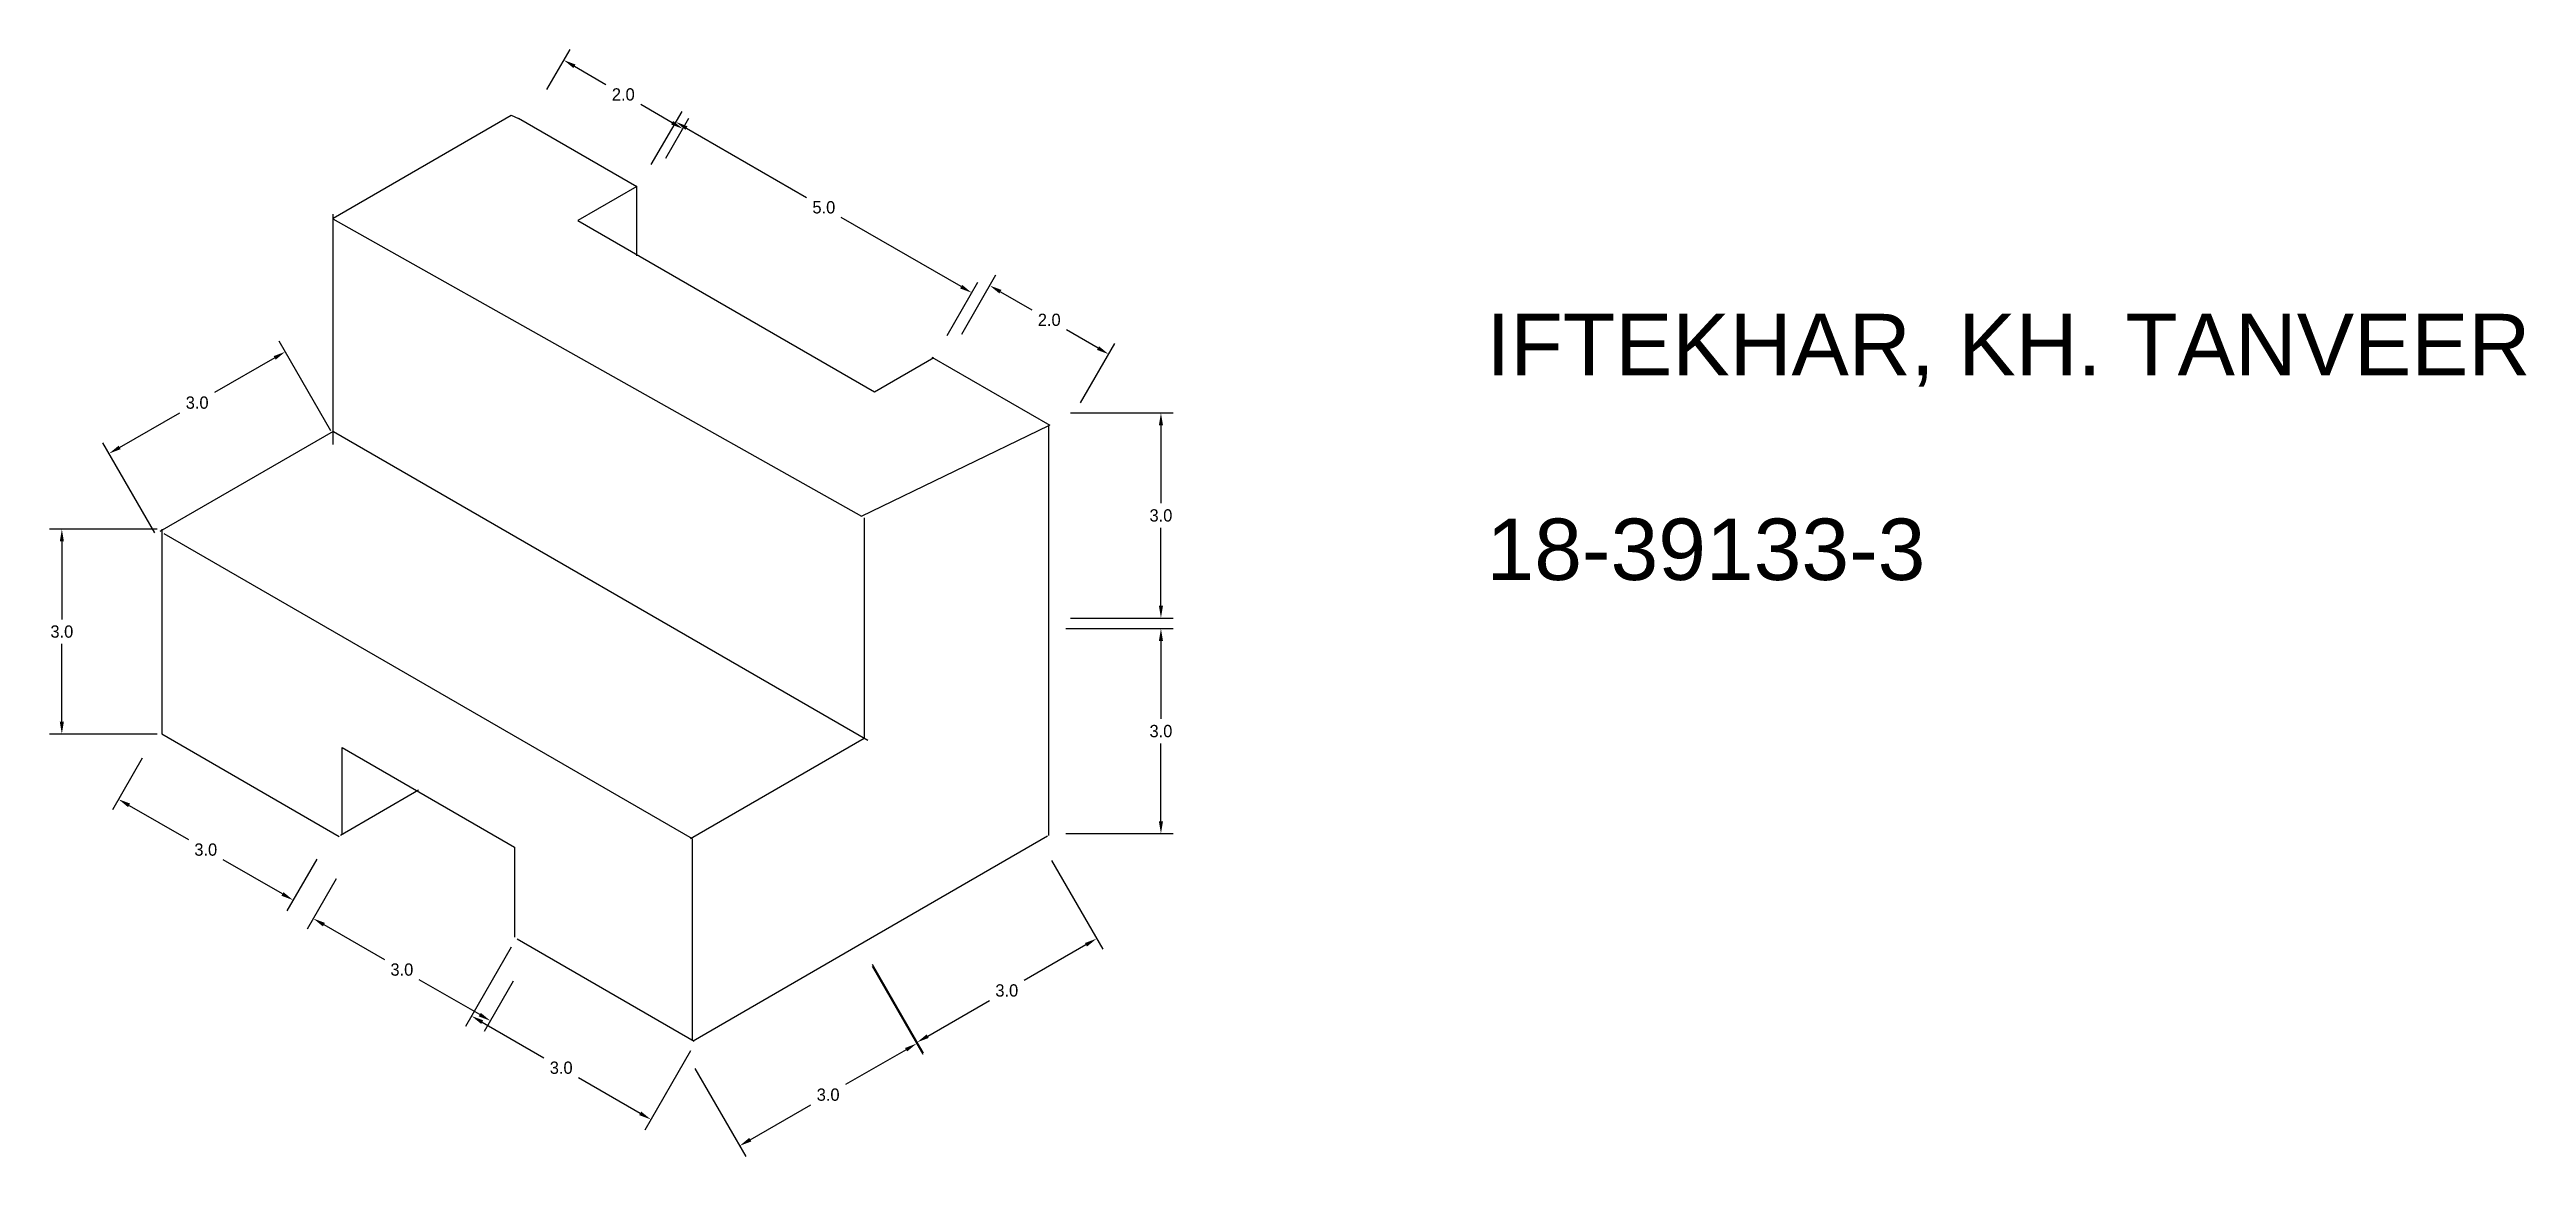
# Model space of a CAD drawing. Header units: inches. Extents: x 2.3 to 38.6, y -0.6 to 15.6.
import ezdxf

# ---------------------------------------------------------------- set-up
doc = ezdxf.new("R2010")
doc.units = ezdxf.units.IN
doc.header["$MEASUREMENT"] = 0
doc.dimstyles.get("Standard").update_dxf_attribs({"dimtxt": 0.18, "dimasz": 0.18, "dimexe": 0.18, "dimexo": 0.0625, "dimgap": 0.09, "dimtad": 0, "dimtih": 1, "dimtoh": 1, "dimdec": 1, "dimzin": 0, "dimdsep": 46, "dimtxsty": 'Standard', "dimcen": 0.09, "dimadec": 1, "dimazin": 0, "dimtfac": 1, "dimtdec": 1, "dimtofl": 0, "dimtmove": 0, "dimatfit": 3, "dimfxl": 0, "dimtolj": 1, "dimtzin": 0, "dimarcsym": 0})

# ---------------------------------------------------------------- blocks, each defined once
blk = doc.blocks.new('*D2')
at = {"color": 0, "lineweight": -2}
for p, q in [((6.385, 10.031), (5.625, 11.347)), ((5.56, 11.101), (4.679, 10.593)), ((3.288, 9.789), (4.169, 10.298)), ((3.802, 8.539), (3.042, 9.855))]:
    blk.add_line(p, q, dxfattribs=at)
at = {"color": 0}
for points in [[(5.545, 11.127), (5.575, 11.075), (5.715, 11.191)], [(3.273, 9.815), (3.303, 9.764), (3.132, 9.699)]]:
    blk.add_solid(points, dxfattribs=at)
at = {"layer": 'Defpoints', "color": 0}
for p in [(6.416, 9.977), (3.132, 9.699), (3.833, 8.485)]:
    blk.add_point(p, dxfattribs=at)
at = {"color": 0, "insert": (4.424, 10.445), "char_height": 0.18, "attachment_point": 5}
blk.add_mtext('\\A1;3.0', dxfattribs=at)
blk = doc.blocks.new('*D3')
at = {"color": 0, "lineweight": -2}
for p, q in [((3.836, 8.592), (2.261, 8.592)), ((2.441, 8.412), (2.441, 7.27)), ((2.441, 5.769), (2.441, 6.91)), ((3.836, 5.589), (2.261, 5.589))]:
    blk.add_line(p, q, dxfattribs=at)
at = {"color": 0}
for points in [[(2.411, 8.412), (2.471, 8.412), (2.441, 8.592)], [(2.411, 5.769), (2.471, 5.769), (2.441, 5.589)]]:
    blk.add_solid(points, dxfattribs=at)
at = {"layer": 'Defpoints', "color": 0}
for p in [(3.898, 8.592), (2.441, 5.589), (3.898, 5.589)]:
    blk.add_point(p, dxfattribs=at)
at = {"color": 0, "insert": (2.441, 7.09), "char_height": 0.18, "attachment_point": 5}
blk.add_mtext('\\A1;3.0', dxfattribs=at)
blk = doc.blocks.new('*D4')
at = {"color": 0, "lineweight": -2}
for p, q in [((3.618, 5.236), (3.181, 4.478)), ((3.427, 4.544), (4.295, 4.043)), ((5.674, 3.246), (4.805, 3.748)), ((6.177, 3.758), (5.74, 3.001))]:
    blk.add_line(p, q, dxfattribs=at)
at = {"color": 0}
for points in [[(3.442, 4.57), (3.412, 4.518), (3.271, 4.634)], [(5.689, 3.272), (5.659, 3.22), (5.83, 3.156)]]:
    blk.add_solid(points, dxfattribs=at)
at = {"layer": 'Defpoints', "color": 0}
for p in [(3.649, 5.29), (6.209, 3.812), (5.83, 3.156)]:
    blk.add_point(p, dxfattribs=at)
at = {"color": 0, "insert": (4.55, 3.895), "char_height": 0.18, "attachment_point": 5}
blk.add_mtext('\\A1;3.0', dxfattribs=at)
blk = doc.blocks.new('*D7')
at = {"color": 0, "lineweight": -2}
for p, q in [((6.462, 3.468), (6.036, 2.73)), ((6.282, 2.796), (7.169, 2.284)), ((8.565, 1.478), (7.679, 1.99)), ((9.057, 1.969), (8.631, 1.232))]:
    blk.add_line(p, q, dxfattribs=at)
at = {"color": 0}
for points in [[(6.297, 2.822), (6.267, 2.77), (6.126, 2.886)], [(8.58, 1.504), (8.55, 1.452), (8.721, 1.388)]]:
    blk.add_solid(points, dxfattribs=at)
at = {"layer": 'Defpoints', "color": 0}
for p in [(6.493, 3.522), (6.126, 2.886), (9.088, 2.024)]:
    blk.add_point(p, dxfattribs=at)
at = {"color": 0, "insert": (7.424, 2.137), "char_height": 0.18, "attachment_point": 5}
blk.add_mtext('\\A1;3.0', dxfattribs=at)
blk = doc.blocks.new('*D8')
at = {"color": 0, "lineweight": -2}
for p, q in [((9.026, 2.465), (8.355, 1.302)), ((8.601, 1.368), (9.504, 0.847)), ((11.654, 0.947), (10.983, -0.215)), ((10.917, 0.031), (10.014, 0.552))]:
    blk.add_line(p, q, dxfattribs=at)
at = {"color": 0}
for points in [[(8.616, 1.394), (8.586, 1.342), (8.445, 1.458)], [(10.932, 0.057), (10.902, 0.005), (11.073, -0.059)]]:
    blk.add_solid(points, dxfattribs=at)
at = {"layer": 'Defpoints', "color": 0}
for p in [(9.057, 2.519), (11.685, 1.001), (11.073, -0.059)]:
    blk.add_point(p, dxfattribs=at)
at = {"color": 0, "insert": (9.759, 0.699), "char_height": 0.18, "attachment_point": 5}
blk.add_mtext('\\A1;3.0', dxfattribs=at)
blk = doc.blocks.new('*D9')
at = {"color": 0, "lineweight": -2}
for p, q in [((14.314, 2.188), (15.058, 0.898)), ((14.813, 0.964), (13.926, 0.452)), ((11.719, 0.689), (12.464, -0.601)), ((12.529, -0.355), (13.416, 0.157))]:
    blk.add_line(p, q, dxfattribs=at)
at = {"color": 0}
for points in [[(14.798, 0.989), (14.828, 0.938), (14.968, 1.054)], [(12.514, -0.329), (12.544, -0.381), (12.374, -0.445)]]:
    blk.add_solid(points, dxfattribs=at)
at = {"layer": 'Defpoints', "color": 0}
for p in [(14.282, 2.242), (11.688, 0.743), (14.968, 1.054)]:
    blk.add_point(p, dxfattribs=at)
at = {"color": 0, "insert": (13.671, 0.304), "char_height": 0.18, "attachment_point": 5}
blk.add_mtext('\\A1;3.0', dxfattribs=at)
blk = doc.blocks.new('*D10')
at = {"color": 0, "lineweight": -2}
for p, q in [((16.944, 3.735), (17.695, 2.435)), ((14.314, 2.216), (15.064, 0.916)), ((17.449, 2.501), (16.544, 1.979)), ((15.13, 1.162), (16.034, 1.684))]:
    blk.add_line(p, q, dxfattribs=at)
at = {"color": 0}
for points in [[(17.434, 2.527), (17.464, 2.475), (17.605, 2.591)], [(15.115, 1.188), (15.145, 1.136), (14.974, 1.072)]]:
    blk.add_solid(points, dxfattribs=at)
at = {"layer": 'Defpoints', "color": 0}
for p in [(16.913, 3.789), (17.605, 2.591), (14.282, 2.27)]:
    blk.add_point(p, dxfattribs=at)
at = {"color": 0, "insert": (16.289, 1.831), "char_height": 0.18, "attachment_point": 5}
blk.add_mtext('\\A1;3.0', dxfattribs=at)
blk = doc.blocks.new('*D11')
at = {"color": 0, "lineweight": -2}
for p, q in [((17.224, 10.294), (18.728, 10.294)), ((18.548, 10.114), (18.548, 8.972)), ((18.548, 7.469), (18.548, 8.612)), ((17.224, 7.289), (18.728, 7.289))]:
    blk.add_line(p, q, dxfattribs=at)
at = {"color": 0}
for points in [[(18.518, 10.114), (18.578, 10.114), (18.548, 10.294)], [(18.518, 7.469), (18.578, 7.469), (18.548, 7.289)]]:
    blk.add_solid(points, dxfattribs=at)
at = {"layer": 'Defpoints', "color": 0}
for p in [(17.162, 10.294), (17.162, 7.289), (18.548, 7.289)]:
    blk.add_point(p, dxfattribs=at)
at = {"color": 0, "insert": (18.548, 8.792), "char_height": 0.18, "attachment_point": 5}
blk.add_mtext('\\A1;3.0', dxfattribs=at)
blk = doc.blocks.new('*D12')
at = {"color": 0, "lineweight": -2}
for p, q in [((17.153, 7.134), (18.728, 7.134)), ((18.548, 6.954), (18.548, 5.812)), ((18.548, 4.31), (18.548, 5.452)), ((17.153, 4.13), (18.728, 4.13))]:
    blk.add_line(p, q, dxfattribs=at)
at = {"color": 0}
for points in [[(18.518, 6.954), (18.578, 6.954), (18.548, 7.134)], [(18.518, 4.31), (18.578, 4.31), (18.548, 4.13)]]:
    blk.add_solid(points, dxfattribs=at)
at = {"layer": 'Defpoints', "color": 0}
for p in [(17.091, 7.134), (17.091, 4.13), (18.548, 4.13)]:
    blk.add_point(p, dxfattribs=at)
at = {"color": 0, "insert": (18.548, 5.632), "char_height": 0.18, "attachment_point": 5}
blk.add_mtext('\\A1;3.0', dxfattribs=at)
blk = doc.blocks.new('*D13')
at = {"color": 0, "lineweight": -2}
for p, q in [((9.55, 15.035), (9.888, 15.62)), ((9.954, 15.374), (10.414, 15.108)), ((11.384, 14.548), (10.924, 14.814)), ((11.292, 14.029), (11.63, 14.614))]:
    blk.add_line(p, q, dxfattribs=at)
at = {"color": 0}
for points in [[(9.969, 15.4), (9.939, 15.348), (9.798, 15.464)], [(11.399, 14.574), (11.369, 14.522), (11.54, 14.458)]]:
    blk.add_solid(points, dxfattribs=at)
at = {"layer": 'Defpoints', "color": 0}
for p in [(9.519, 14.98), (11.54, 14.458), (11.261, 13.975)]:
    blk.add_point(p, dxfattribs=at)
at = {"color": 0, "insert": (10.669, 14.961), "char_height": 0.18, "attachment_point": 5}
blk.add_mtext('\\A1;2.0', dxfattribs=at)
blk = doc.blocks.new('*D14')
at = {"color": 0, "lineweight": -2}
for p, q in [((11.079, 13.934), (11.53, 14.714)), ((11.595, 14.469), (13.353, 13.454)), ((15.62, 12.145), (13.863, 13.159)), ((15.416, 11.43), (15.866, 12.211))]:
    blk.add_line(p, q, dxfattribs=at)
at = {"color": 0}
for points in [[(11.61, 14.495), (11.58, 14.443), (11.44, 14.559)], [(15.635, 12.171), (15.605, 12.119), (15.776, 12.055)]]:
    blk.add_solid(points, dxfattribs=at)
at = {"layer": 'Defpoints', "color": 0}
for p in [(11.048, 13.88), (15.776, 12.055), (15.384, 11.376)]:
    blk.add_point(p, dxfattribs=at)
at = {"color": 0, "insert": (13.608, 13.307), "char_height": 0.18, "attachment_point": 5}
blk.add_mtext('\\A1;5.0', dxfattribs=at)
blk = doc.blocks.new('*D15')
at = {"color": 0, "lineweight": -2}
for p, q in [((15.629, 11.449), (16.13, 12.317)), ((16.196, 12.071), (16.656, 11.805)), ((17.626, 11.245), (17.166, 11.511)), ((17.371, 10.443), (17.872, 11.311))]:
    blk.add_line(p, q, dxfattribs=at)
at = {"color": 0}
for points in [[(16.211, 12.097), (16.181, 12.045), (16.04, 12.161)], [(17.641, 11.271), (17.611, 11.219), (17.782, 11.155)]]:
    blk.add_solid(points, dxfattribs=at)
at = {"layer": 'Defpoints', "color": 0}
for p in [(15.598, 11.395), (17.782, 11.155), (17.34, 10.389)]:
    blk.add_point(p, dxfattribs=at)
at = {"color": 0, "insert": (16.911, 11.658), "char_height": 0.18, "attachment_point": 5}
blk.add_mtext('\\A1;2.0', dxfattribs=at)

msp = doc.modelspace()

# ---------------------------------------------------------------- linework, layer by layer
for p, q in [((6.418, 13.15), (9.026, 14.656)), ((9.026, 14.656), (9.133, 14.609)), ((10.865, 13.609), (9.133, 14.609)), ((10.866, 13.615), (10.001, 13.116)), ((10.861, 13.612), (10.861, 12.598)), ((6.412, 13.137), (14.158, 8.783)), ((6.417, 9.831), (6.417, 13.207)), ((10.001, 13.116), (14.351, 10.604)), ((14.351, 10.604), (15.221, 11.106)), ((16.927, 10.109), (15.195, 11.109)), ((3.884, 8.563), (6.424, 10.029)), ((6.42, 10.024), (14.251, 5.502)), ((14.158, 8.783), (16.903, 10.109)), ((16.903, 7.109), (16.903, 10.109)), ((14.202, 5.537), (14.202, 8.757)), ((3.906, 8.59), (3.906, 5.59)), ((11.681, 4.055), (3.943, 8.523)), ((16.903, 4.104), (16.903, 7.104)), ((3.906, 5.59), (6.504, 4.09)), ((11.652, 4.059), (14.197, 5.528)), ((6.551, 4.113), (6.551, 5.391)), ((6.551, 5.391), (9.076, 3.933)), ((6.524, 4.109), (7.669, 4.77)), ((11.681, 1.112), (11.681, 4.055)), ((14.29, 2.596), (16.888, 4.096)), ((9.076, 3.933), (9.076, 2.611)), ((9.112, 2.588), (11.71, 1.088)), ((11.692, 1.096), (14.29, 2.596))]:
    msp.add_line(p, q)

# ---------------------------------------------------------------- texts
at = {"insert": (23.32, 11.747), "char_height": 0.9, "width": 18.69636, "attachment_point": 1}
msp.add_mtext('\\pt9.9;{\\fArial Baltic|b0|i0|c0|p34;IFTEKHAR, KH. TANVEER\\P\\ptz;\\P18-39133-3}', dxfattribs=at)

# ---------------------------------------------------------------- dimensions: what is measured, and where the dimension line sits
for p1, p2, distance, picture, middle in [((9.519, 14.98), (11.261, 13.975), 0.558, '*D13', (10.669, 14.961)), ((11.048, 13.88), (15.384, 11.376), 0.784, '*D14', (13.608, 13.307)), ((15.598, 11.395), (17.34, 10.389), 0.885, '*D15', (16.911, 11.658)), ((6.416, 9.977), (3.833, 8.485), -1.402, '*D2', (4.424, 10.445)), ((17.162, 10.294), (17.162, 7.289), 1.386, '*D11', (18.548, 8.792)), ((3.898, 8.592), (3.898, 5.589), -1.457, '*D3', (2.441, 7.09)), ((17.091, 7.134), (17.091, 4.13), 1.457, '*D12', (18.548, 5.632)), ((3.649, 5.29), (6.209, 3.812), -0.757, '*D4', (4.55, 3.895)), ((14.282, 2.27), (16.913, 3.789), -1.383, '*D10', (16.289, 1.831)), ((9.088, 2.024), (6.493, 3.522), 0.734, '*D7', (7.424, 2.137)), ((9.057, 2.519), (11.685, 1.001), -1.225, '*D8', (9.759, 0.699)), ((11.688, 0.743), (14.282, 2.242), -1.372, '*D9', (13.671, 0.304))]:
    dim = msp.add_aligned_dim(p1=p1, p2=p2, distance=distance, dimstyle='Standard')
    dim.commit()
    dim.dimension.update_dxf_attribs({"geometry": picture, "text_midpoint": middle})

doc.saveas('drawing.dxf')
